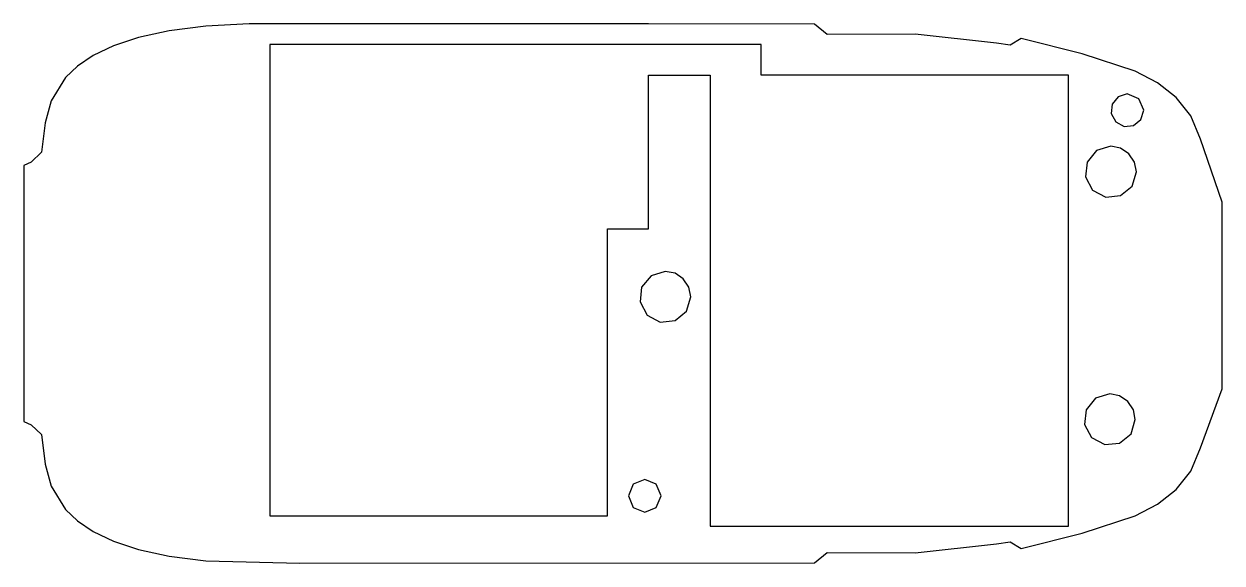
# Model space of a CAD drawing. Extents: x 0 to 58.5, y 0 to 26.3.
import ezdxf

# ---------------------------------------------------------------- set-up
doc = ezdxf.new("R2010")
doc.units = 0

msp = doc.modelspace()

# ---------------------------------------------------------------- linework, layer by layer
at = {"layer": 'Layer 1'}
for p, q in [((7.087247, 25.968186), (5.591449, 25.642202)), ((8.880016, 26.197373), (7.087247, 25.968186)), ((10.997104, 26.3), (8.880016, 26.197373)), ((12, 26.3), (10.997104, 26.3)), ((30.5, 26.3), (12, 26.3)), ((38.601926, 26.298433), (30.5, 26.3)), ((39.223359, 25.79031), (38.601926, 26.298433)), ((43.522709, 25.801399), (39.223359, 25.79031)), ((47.487197, 25.366004), (43.522709, 25.801399)), ((4.365272, 25.235515), (3.381368, 24.764218)), ((5.591449, 25.642202), (4.365272, 25.235515)), ((12, 25.3), (12, 2.3)), ((30.5, 25.3), (12, 25.3)), ((36, 25.3), (30.5, 25.3)), ((36, 23.8), (36, 25.3)), ((48.153771, 25.261085), (47.487197, 25.366004)), ((48.699422, 25.599549), (48.153771, 25.261085)), ((51.668276, 24.845896), (48.699422, 25.599549)), ((3.381368, 24.764218), (2.612389, 24.244405)), ((54.263425, 23.995544), (51.668276, 24.845896)), ((2.612389, 24.244405), (2.030987, 23.69217)), ((55.351501, 23.431121), (54.263425, 23.995544)), ((2.030987, 23.69217), (1.321514, 22.554811)), ((30.5, 16.3), (30.5, 23.8)), ((30.5, 23.8), (33.5, 23.8)), ((33.5, 23.8), (33.5, 1.8)), ((51, 23.8), (36, 23.8)), ((51, 1.8), (51, 23.8)), ((56.262918, 22.71894), (55.351501, 23.431121)), ((53.875, 22.888), (53.430544, 22.753176)), ((54.440685, 22.653686), (53.875, 22.888)), ((53.875, 22.888), (53.875, 22.888)), ((1.321514, 22.554811), (1.034163, 21.480892)), ((53.135896, 22.394147), (53.090372, 21.931928)), ((53.430544, 22.753176), (53.135896, 22.394147)), ((54.675, 22.088), (54.440685, 22.653686)), ((56.969933, 21.817807), (56.262918, 22.71894)), ((53.090372, 21.931928), (53.309315, 21.522315)), ((54.540176, 21.643544), (54.675, 22.088)), ((57.444803, 20.686529), (56.969933, 21.817807)), ((1.034163, 21.480892), (0.850669, 20.038376)), ((53.309315, 21.522315), (53.718928, 21.303372)), ((53.718928, 21.303372), (54.181147, 21.348896)), ((54.181147, 21.348896), (54.540176, 21.643544)), ((58.499474, 17.601745), (57.444803, 20.686529)), ((0.850669, 20.038376), (0.345257, 19.56194)), ((52.371035, 20.121337), (51.910649, 19.560354)), ((53.065498, 20.332), (52.371035, 20.121337)), ((53.543852, 20.23685), (53.065498, 20.332)), ((53.065498, 20.332), (53.065498, 20.332)), ((53.949381, 19.965884), (53.543852, 20.23685)), ((54.220347, 19.560354), (53.949381, 19.965884)), ((0.345257, 19.56194), (0, 19.403264)), ((0, 19.403264), (0, 6.89877)), ((51.910649, 19.560354), (51.839516, 18.838137)), ((54.315498, 19.082), (54.220347, 19.560354)), ((51.839516, 18.838137), (52.181615, 18.198117)), ((54.104835, 18.387537), (54.315498, 19.082)), ((52.181615, 18.198117), (52.821635, 17.856018)), ((53.543852, 17.927151), (54.104835, 18.387537)), ((52.821635, 17.856018), (53.543852, 17.927151)), ((58.499474, 8.505939), (58.499474, 17.601745)), ((28.5, 2.3), (28.5, 16.3)), ((28.5, 16.3), (30.5, 16.3)), ((31.311501, 14.23), (30.617038, 14.019337)), ((31.789855, 14.134849), (31.311501, 14.23)), ((31.311501, 14.23), (31.311501, 14.23)), ((32.195384, 13.863883), (31.789855, 14.134849)), ((30.156652, 13.458354), (30.085519, 12.736137)), ((30.617038, 14.019337), (30.156652, 13.458354)), ((32.46635, 13.458354), (32.195384, 13.863883)), ((32.561501, 12.98), (32.46635, 13.458354)), ((32.350838, 12.285537), (32.561501, 12.98)), ((30.085519, 12.736137), (30.427618, 12.096117)), ((31.789855, 11.825151), (32.350838, 12.285537)), ((30.427618, 12.096117), (31.067638, 11.754018)), ((31.067638, 11.754018), (31.789855, 11.825151)), ((53.015499, 8.251599), (52.321036, 8.040936)), ((53.493853, 8.156448), (53.015499, 8.251599)), ((53.015499, 8.251599), (53.015499, 8.251599)), ((57.444803, 5.61546), (58.499474, 8.505939)), ((52.321036, 8.040936), (51.86065, 7.479953)), ((53.899382, 7.885482), (53.493853, 8.156448)), ((54.170348, 7.479953), (53.899382, 7.885482)), ((51.86065, 7.479953), (51.789517, 6.757736)), ((54.265499, 7.001599), (54.170348, 7.479953)), ((0, 6.89877), (0.345257, 6.740094)), ((0.345257, 6.740094), (0.850669, 6.263657)), ((51.789517, 6.757736), (52.131616, 6.117716)), ((54.054836, 6.307136), (54.265499, 7.001599)), ((0.850669, 6.263657), (1.034163, 4.821141)), ((52.131616, 6.117716), (52.771636, 5.775617)), ((53.493853, 5.84675), (54.054836, 6.307136)), ((52.771636, 5.775617), (53.493853, 5.84675)), ((56.969933, 4.484181), (57.444803, 5.61546)), ((1.034163, 4.821141), (1.321514, 3.747222)), ((56.262918, 3.583049), (56.969933, 4.484181)), ((1.321514, 3.747222), (2.030987, 2.609863)), ((29.745316, 3.841685), (29.511001, 3.276)), ((30.311001, 4.076), (29.745316, 3.841685)), ((30.876686, 3.841685), (30.311001, 4.076)), ((30.311001, 4.076), (30.311001, 4.076)), ((31.111001, 3.276), (30.876686, 3.841685)), ((55.351501, 2.870868), (56.262918, 3.583049)), ((29.511001, 3.276), (29.745316, 2.710315)), ((30.876686, 2.710315), (31.111001, 3.276)), ((2.030987, 2.609863), (2.612389, 2.057628)), ((29.745316, 2.710315), (30.311001, 2.476)), ((30.311001, 2.476), (30.876686, 2.710315)), ((54.263425, 2.306444), (55.351501, 2.870868)), ((2.612389, 2.057628), (3.381368, 1.537816)), ((12, 2.3), (28.5, 2.3)), ((33.5, 1.8), (51, 1.8)), ((51.668276, 1.456092), (54.263425, 2.306444)), ((3.381368, 1.537816), (4.365272, 1.066519)), ((48.699422, 0.702439), (51.668276, 1.456092)), ((4.365272, 1.066519), (5.591449, 0.659831)), ((5.591449, 0.659831), (7.087247, 0.333848)), ((43.52271, 0.500591), (47.487197, 0.935984)), ((47.487197, 0.935984), (48.153771, 1.040904)), ((48.153771, 1.040904), (48.699422, 0.702439)), ((7.087247, 0.333848), (8.880016, 0.104661)), ((8.880016, 0.104661), (13.465859, 0.001056)), ((13.465859, 0.001056), (38.601926, 0.003556)), ((38.601926, 0.003556), (39.223359, 0.511679)), ((39.223359, 0.511679), (43.52271, 0.500591))]:
    msp.add_line(p, q, dxfattribs=at)

doc.saveas('drawing.dxf')
